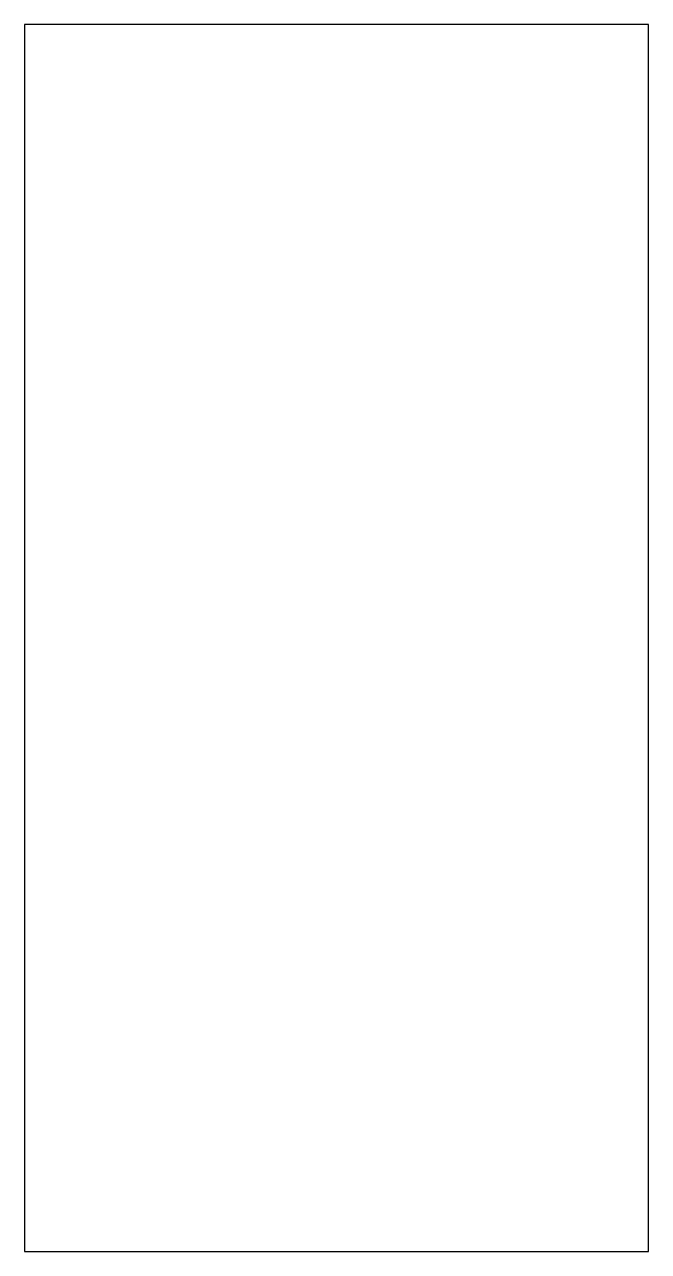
# Model space of a CAD drawing. Header units: millimetres. Extents: x 75 to 105, y -20 to 39.
import ezdxf

# ---------------------------------------------------------------- set-up
doc = ezdxf.new("R2010")
doc.units = ezdxf.units.MM

msp = doc.modelspace()

# ---------------------------------------------------------------- linework, layer by layer
for p, q in [((105, 39), (75, 39)), ((75, 39), (75, -20)), ((105, -20), (105, 39)), ((75, -20), (105, -20))]:
    msp.add_line(p, q)

doc.saveas('drawing.dxf')
